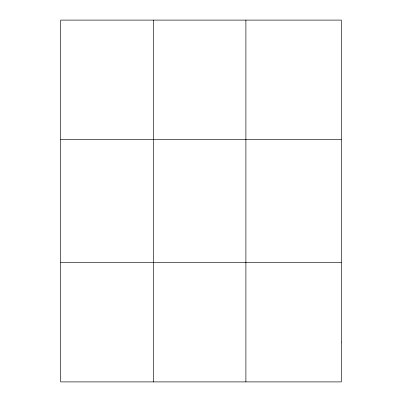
<?xml version="1.0" encoding="UTF-8"?>
<svg xmlns="http://www.w3.org/2000/svg" width="402" height="402" viewBox="0 0 402 402"><rect width="100%" height="100%" fill="white"/><g stroke="black" fill="none" stroke-linecap="round" stroke-linejoin="round"><path stroke-width="0.6" d="M153.298 20.1L153.298 381.9M245.893 20.1L245.893 381.9M60.702 139.494L341.298 139.494M60.702 262.506L341.298 262.506M341.298 342.102L341.298 381.9L60.702 381.9L60.702 20.1L341.298 20.1L341.298 342.102"/></g></svg>
